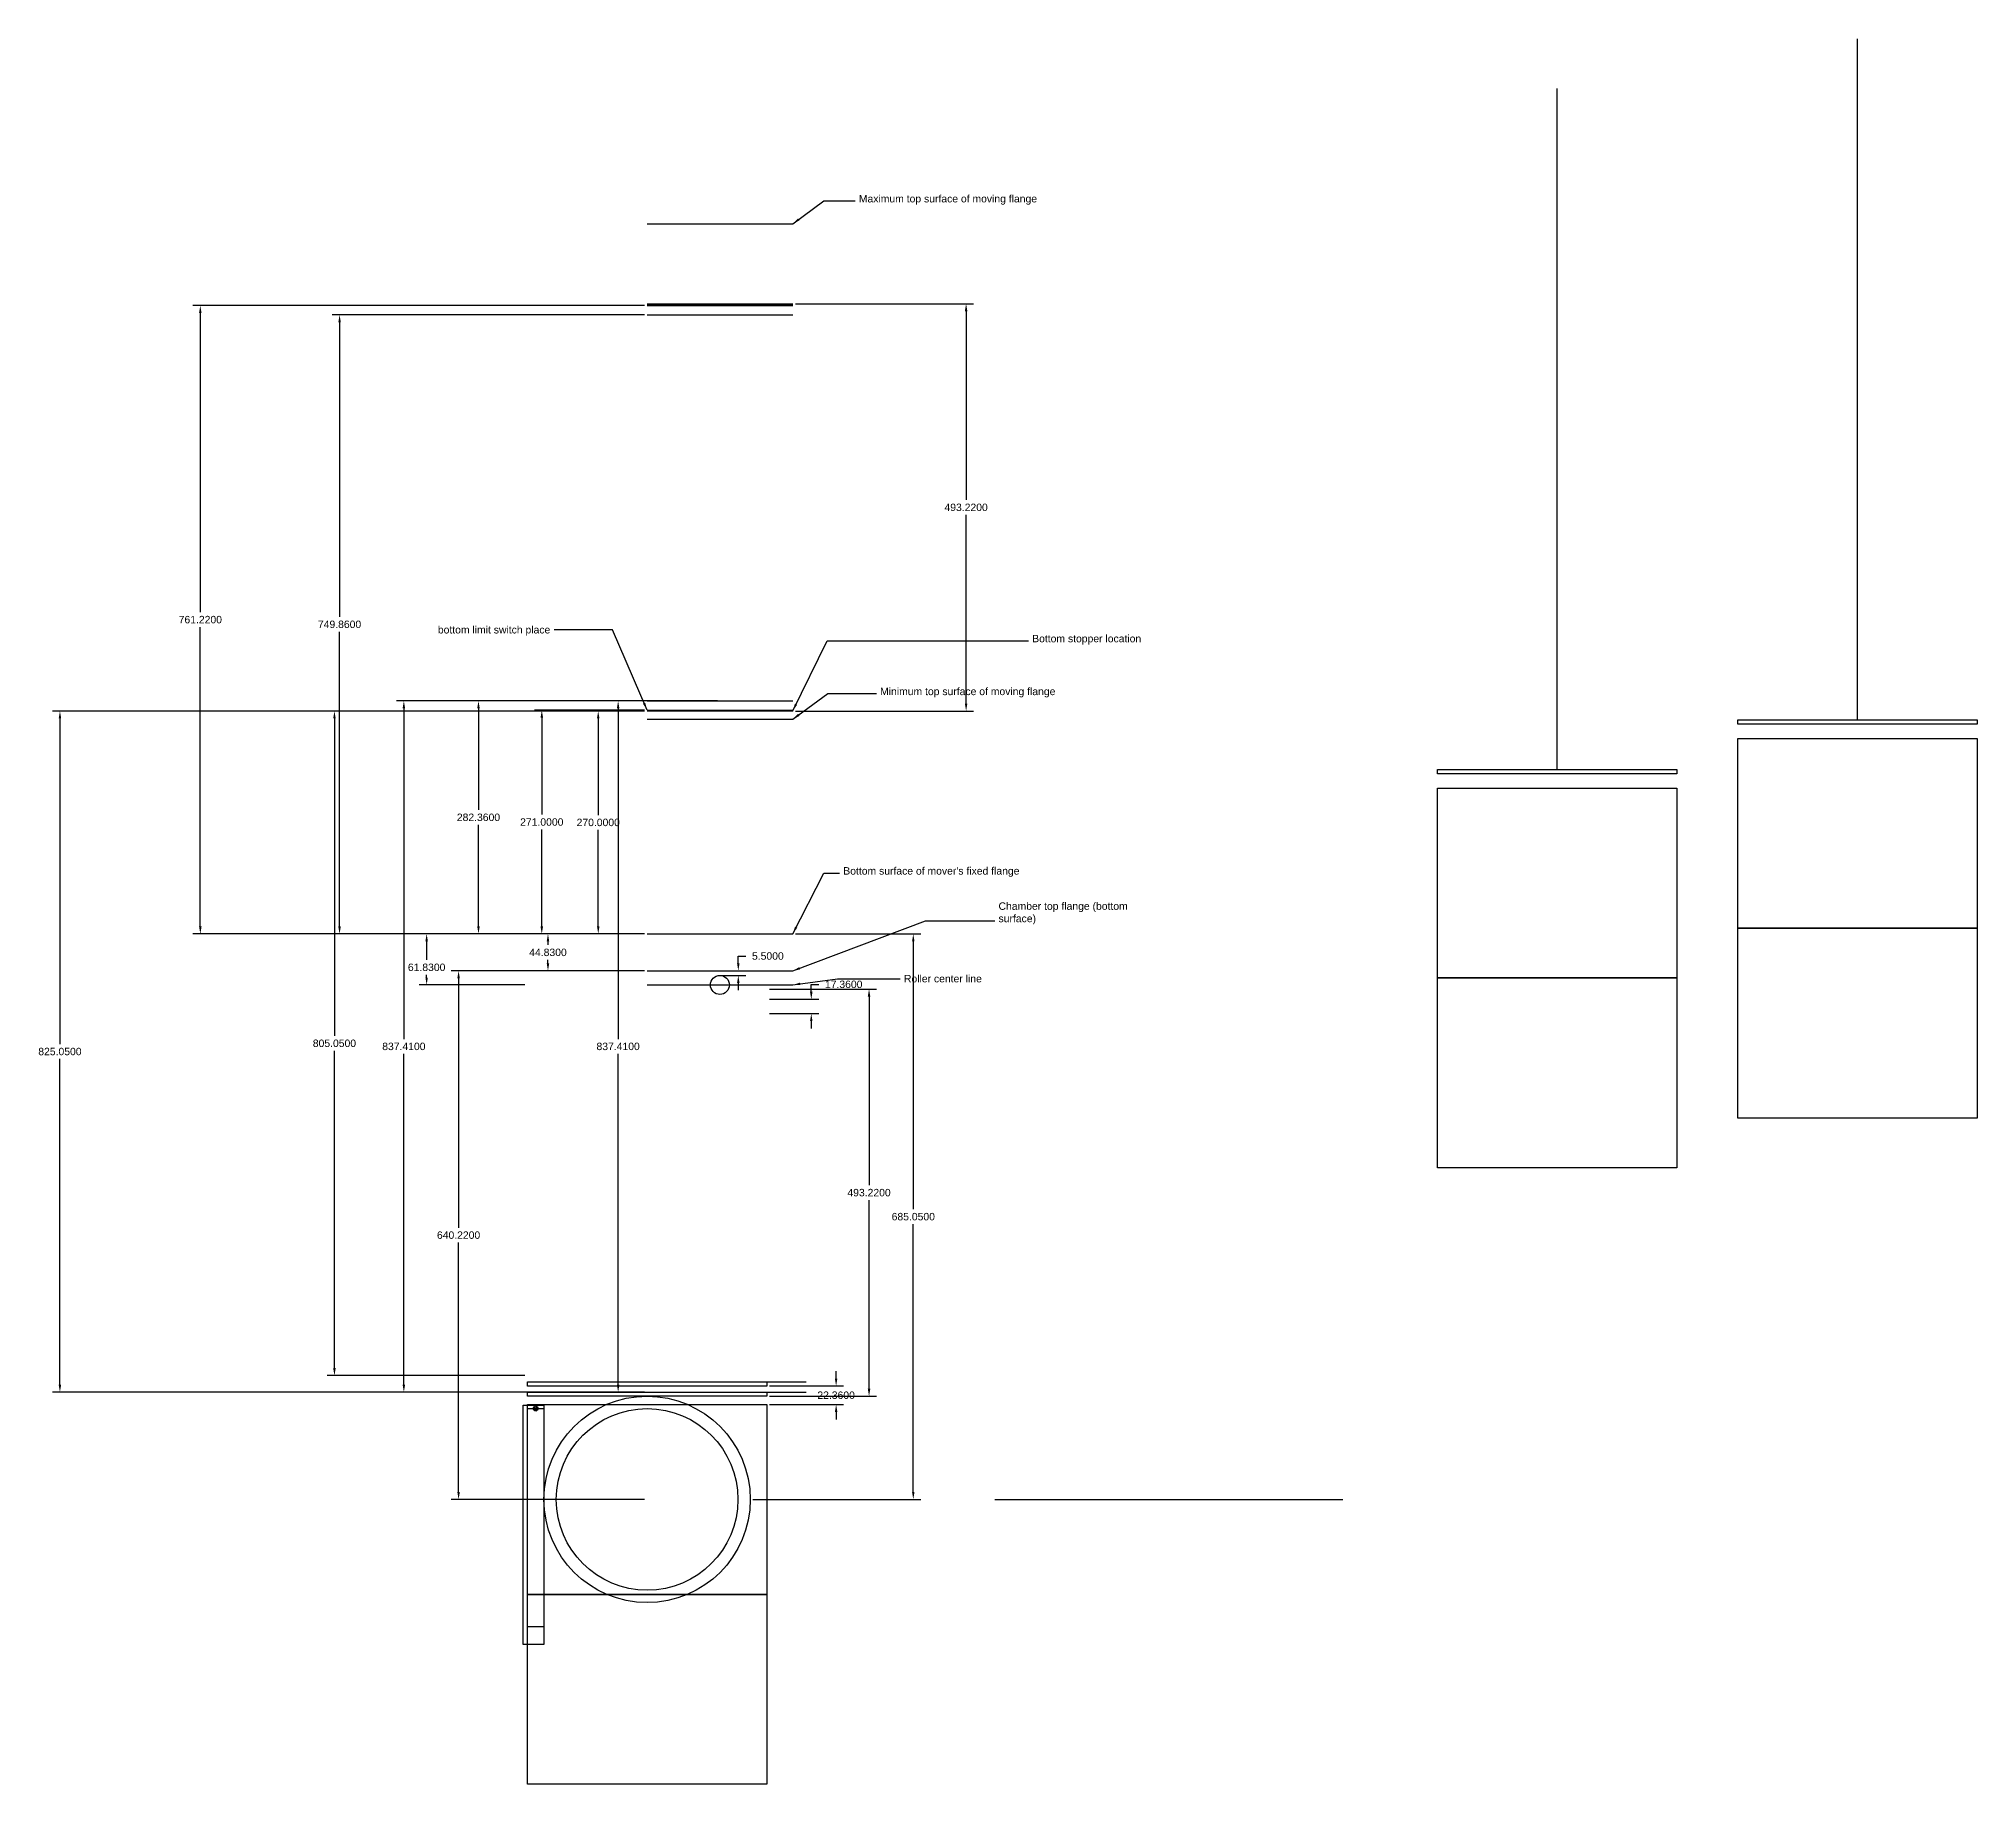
# Model space of a CAD drawing. Header units: inches. Extents: x -4702 to 1612, y -345 to 1769.
# Drawn here: x -737 to 1612, y -345 to 1769 of the extents above; entities outside this region: 3.
import ezdxf

# ---------------------------------------------------------------- set-up
doc = ezdxf.new("R2010")
doc.units = ezdxf.units.IN
doc.header["$MEASUREMENT"] = 0
for name, color, linetype in [('bottom_screen', 6, 'Continuous'), ('pipe_inner', 7, 'Continuous'), ('text', 3, 'Continuous'), ('top_screen', 6, 'Continuous'), ('view', 1, 'Continuous')]:
    doc.layers.add(name, color=color, linetype=linetype)
doc.styles.get("Standard").update_dxf_attribs({"font": 'arial.ttf'})
doc.dimstyles.get("Standard").update_dxf_attribs({"dimscale": 50, "dimtxt": 0.18, "dimasz": 0.18, "dimexe": 0.18, "dimexo": 0.0625, "dimgap": 0.09, "dimtad": 0, "dimtih": 1, "dimtoh": 1, "dimdec": 4, "dimzin": 0, "dimdsep": 46, "dimtxsty": 'Standard', "dimcen": 0.09, "dimadec": 0, "dimazin": 0, "dimtfac": 1, "dimtdec": 4, "dimtofl": 0, "dimtmove": 0, "dimatfit": 3, "dimfxl": 1, "dimtolj": 1, "dimtzin": 0, "dimarcsym": 0})

# ---------------------------------------------------------------- blocks, each defined once
blk = doc.blocks.new('*D6')
at = {"layer": 'Defpoints', "color": 0}
for p in [(88.2, 640.2), (88.2, 634.7), (110.5, 640.2)]:
    blk.add_point(p, dxfattribs=at)
at = {"layer": 'text', "color": 0, "lineweight": -2}
for p, q in [((110.5, 658.2), (119.5, 658.2)), ((110.5, 649.2), (110.5, 658.2)), ((91.3, 640.2), (119.5, 640.2)), ((91.3, 634.7), (119.5, 634.7)), ((110.5, 625.7), (110.5, 616.7))]:
    blk.add_line(p, q, dxfattribs=at)
at = {"layer": 'text', "color": 0}
for points in [[(109, 649.2), (112, 649.2), (110.5, 640.2)], [(112, 625.7), (109, 625.7), (110.5, 634.7)]]:
    blk.add_solid(points, dxfattribs=at)
at = {"layer": 'text', "color": 0, "insert": (146.3, 658.2), "char_height": 9, "attachment_point": 5}
blk.add_mtext('\\A1;5.5000', dxfattribs=at)
blk = doc.blocks.new('*D7')
at = {"layer": 'Defpoints', "color": 0}
for p in [(-228.4, 640.2), (0, 640.2), (0, 0)]:
    blk.add_point(p, dxfattribs=at)
at = {"layer": 'text', "color": 0, "lineweight": -2}
for p, q in [((-3.1, 640.2), (-237.4, 640.2)), ((-228.4, 631.2), (-228.4, 329.1)), ((-228.4, 9), (-228.4, 311.1)), ((-3.1, 0), (-237.4, 0))]:
    blk.add_line(p, q, dxfattribs=at)
at = {"layer": 'text', "color": 0}
for points in [[(-226.9, 631.2), (-229.9, 631.2), (-228.4, 640.2)], [(-229.9, 9), (-226.9, 9), (-228.4, 0)]]:
    blk.add_solid(points, dxfattribs=at)
at = {"layer": 'text', "color": 0, "insert": (-228.4, 320.1), "char_height": 9, "attachment_point": 5}
blk.add_mtext('\\A1;640.2200', dxfattribs=at)
blk = doc.blocks.new('*D10')
at = {"layer": 'Defpoints', "color": 0}
for p in [(-267.1, 685), (0, 685), (-145, 623.2)]:
    blk.add_point(p, dxfattribs=at)
at = {"layer": 'text', "color": 0, "lineweight": -2}
for p, q in [((-3.1, 685), (-276.1, 685)), ((-267.1, 676), (-267.1, 653.5)), ((-267.1, 632.2), (-267.1, 635.5)), ((-148.1, 623.2), (-276.1, 623.2))]:
    blk.add_line(p, q, dxfattribs=at)
at = {"layer": 'text', "color": 0}
for points in [[(-265.6, 676), (-268.6, 676), (-267.1, 685)], [(-268.6, 632.2), (-265.6, 632.2), (-267.1, 623.2)]]:
    blk.add_solid(points, dxfattribs=at)
at = {"layer": 'text', "color": 0, "insert": (-267.1, 644.5), "char_height": 9, "attachment_point": 5}
blk.add_mtext('\\A1;61.8300', dxfattribs=at)
blk = doc.blocks.new('*D12')
at = {"layer": 'Defpoints', "color": 0}
for p in [(176.4, 685), (125, 0), (322.5, 0)]:
    blk.add_point(p, dxfattribs=at)
at = {"layer": 'text', "color": 0, "lineweight": -2}
for p, q in [((179.6, 685), (331.5, 685)), ((322.5, 676), (322.5, 351.5)), ((322.5, 9), (322.5, 333.5)), ((128.1, 0), (331.5, 0))]:
    blk.add_line(p, q, dxfattribs=at)
at = {"layer": 'text', "color": 0}
for points in [[(324, 676), (321, 676), (322.5, 685)], [(321, 9), (324, 9), (322.5, 0)]]:
    blk.add_solid(points, dxfattribs=at)
at = {"layer": 'text', "color": 0, "insert": (322.5, 342.5), "char_height": 9, "attachment_point": 5}
blk.add_mtext('\\A1;685.0500', dxfattribs=at)
blk = doc.blocks.new('*D13')
at = {"layer": 'Defpoints', "color": 0}
for p in [(0, 685), (-120.1, 640.2), (0, 640.2)]:
    blk.add_point(p, dxfattribs=at)
at = {"layer": 'text', "color": 0, "lineweight": -2}
for p, q in [((-3.1, 685), (-129.1, 685)), ((-120.1, 676), (-120.1, 671.6)), ((-3.1, 640.2), (-129.1, 640.2)), ((-120.1, 649.2), (-120.1, 653.6))]:
    blk.add_line(p, q, dxfattribs=at)
at = {"layer": 'text', "color": 0}
for points in [[(-118.6, 676), (-121.6, 676), (-120.1, 685)], [(-121.6, 649.2), (-118.6, 649.2), (-120.1, 640.2)]]:
    blk.add_solid(points, dxfattribs=at)
at = {"layer": 'text', "color": 0, "insert": (-120.1, 662.6), "char_height": 9, "attachment_point": 5}
blk.add_mtext('\\A1;44.8300', dxfattribs=at)
blk = doc.blocks.new('*D15')
at = {"layer": 'Defpoints', "color": 0}
for p in [(145, 618.2), (145, 125), (268.9, 125)]:
    blk.add_point(p, dxfattribs=at)
at = {"layer": 'text', "color": 0, "lineweight": -2}
for p, q in [((148.1, 618.2), (277.9, 618.2)), ((268.9, 609.2), (268.9, 380.6)), ((268.9, 134), (268.9, 362.6)), ((148.1, 125), (277.9, 125))]:
    blk.add_line(p, q, dxfattribs=at)
at = {"layer": 'text', "color": 0}
for points in [[(270.4, 609.2), (267.4, 609.2), (268.9, 618.2)], [(267.4, 134), (270.4, 134), (268.9, 125)]]:
    blk.add_solid(points, dxfattribs=at)
at = {"layer": 'text', "color": 0, "insert": (268.9, 371.6), "char_height": 9, "attachment_point": 5}
blk.add_mtext('\\A1;493.2200', dxfattribs=at)
blk = doc.blocks.new('*D16')
at = {"layer": 'Defpoints', "color": 0}
for p in [(-378.8, 955), (0, 955), (-145, 150)]:
    blk.add_point(p, dxfattribs=at)
at = {"layer": 'text', "color": 0, "lineweight": -2}
for p, q in [((-3.1, 955), (-387.8, 955)), ((-378.8, 946), (-378.8, 561.5)), ((-378.8, 159), (-378.8, 543.5)), ((-148.1, 150), (-387.8, 150))]:
    blk.add_line(p, q, dxfattribs=at)
at = {"layer": 'text', "color": 0}
for points in [[(-377.3, 946), (-380.3, 946), (-378.8, 955)], [(-380.3, 159), (-377.3, 159), (-378.8, 150)]]:
    blk.add_solid(points, dxfattribs=at)
at = {"layer": 'text', "color": 0, "insert": (-378.8, 552.5), "char_height": 9, "attachment_point": 5}
blk.add_mtext('\\A1;805.0500', dxfattribs=at)
blk = doc.blocks.new('*D19')
at = {"layer": 'Defpoints', "color": 0}
for p in [(176.4, 1448.3), (386.5, 1448.3), (176.4, 955)]:
    blk.add_point(p, dxfattribs=at)
at = {"layer": 'text', "color": 0, "lineweight": -2}
for p, q in [((179.6, 1448.3), (395.5, 1448.3)), ((386.5, 1439.3), (386.5, 1210.7)), ((386.5, 964), (386.5, 1192.7)), ((179.6, 955), (395.5, 955))]:
    blk.add_line(p, q, dxfattribs=at)
at = {"layer": 'text', "color": 0}
for points in [[(388, 1439.3), (385, 1439.3), (386.5, 1448.3)], [(385, 964), (388, 964), (386.5, 955)]]:
    blk.add_solid(points, dxfattribs=at)
at = {"layer": 'text', "color": 0, "insert": (386.5, 1201.7), "char_height": 9, "attachment_point": 5}
blk.add_mtext('\\A1;493.2200', dxfattribs=at)
blk = doc.blocks.new('*D22')
at = {"layer": 'Defpoints', "color": 0}
for p in [(0, 967.4), (-294.7, 130), (-145, 130)]:
    blk.add_point(p, dxfattribs=at)
at = {"layer": 'text', "color": 0, "lineweight": -2}
for p, q in [((-3.1, 967.4), (-303.7, 967.4)), ((-294.7, 958.4), (-294.7, 557.7)), ((-294.7, 139), (-294.7, 539.7)), ((-148.1, 130), (-303.7, 130))]:
    blk.add_line(p, q, dxfattribs=at)
at = {"layer": 'text', "color": 0}
for points in [[(-293.2, 958.4), (-296.2, 958.4), (-294.7, 967.4)], [(-296.2, 139), (-293.2, 139), (-294.7, 130)]]:
    blk.add_solid(points, dxfattribs=at)
at = {"layer": 'text', "color": 0, "insert": (-294.7, 548.7), "char_height": 9, "attachment_point": 5}
blk.add_mtext('\\A1;837.4100', dxfattribs=at)
blk = doc.blocks.new('*D35')
at = {"layer": 'Defpoints', "color": 0}
for p in [(145, 605.9), (145, 588.5), (198.9, 605.9)]:
    blk.add_point(p, dxfattribs=at)
at = {"layer": 'text', "color": 0, "lineweight": -2}
for p, q in [((198.9, 623.9), (207.9, 623.9)), ((198.9, 614.9), (198.9, 623.9)), ((148.1, 605.9), (207.9, 605.9)), ((148.1, 588.5), (207.9, 588.5)), ((198.9, 579.5), (198.9, 570.5))]:
    blk.add_line(p, q, dxfattribs=at)
at = {"layer": 'text', "color": 0}
for points in [[(197.4, 614.9), (200.4, 614.9), (198.9, 605.9)], [(200.4, 579.5), (197.4, 579.5), (198.9, 588.5)]]:
    blk.add_solid(points, dxfattribs=at)
at = {"layer": 'text', "color": 0, "insert": (238.2, 623.9), "char_height": 9, "attachment_point": 5}
blk.add_mtext('\\A1;17.3600', dxfattribs=at)
blk = doc.blocks.new('*D40')
at = {"layer": 'Defpoints', "color": 0}
for p in [(-711.4, 955), (0, 955), (0, 130)]:
    blk.add_point(p, dxfattribs=at)
at = {"layer": 'text', "color": 0, "lineweight": -2}
for p, q in [((-3.1, 955), (-720.4, 955)), ((-711.4, 946), (-711.4, 551.5)), ((-711.4, 139), (-711.4, 533.5)), ((-3.1, 130), (-720.4, 130))]:
    blk.add_line(p, q, dxfattribs=at)
at = {"layer": 'text', "color": 0}
for points in [[(-709.9, 946), (-712.9, 946), (-711.4, 955)], [(-712.9, 139), (-709.9, 139), (-711.4, 130)]]:
    blk.add_solid(points, dxfattribs=at)
at = {"layer": 'text', "color": 0, "insert": (-711.4, 542.5), "char_height": 9, "attachment_point": 5}
blk.add_mtext('\\A1;825.0500', dxfattribs=at)
blk = doc.blocks.new('*D41')
at = {"layer": 'Defpoints', "color": 0}
for p in [(-59.2, 955), (0, 955), (0, 685)]:
    blk.add_point(p, dxfattribs=at)
at = {"layer": 'text', "color": 0, "lineweight": -2}
for p, q in [((-3.1, 955), (-68.2, 955)), ((-59.2, 946), (-59.2, 829)), ((-59.2, 694), (-59.2, 811)), ((-3.1, 685), (-68.2, 685))]:
    blk.add_line(p, q, dxfattribs=at)
at = {"layer": 'text', "color": 0}
for points in [[(-57.7, 946), (-60.7, 946), (-59.2, 955)], [(-60.7, 694), (-57.7, 694), (-59.2, 685)]]:
    blk.add_solid(points, dxfattribs=at)
at = {"layer": 'text', "color": 0, "insert": (-59.2, 820), "char_height": 9, "attachment_point": 5}
blk.add_mtext('\\A1;270.0000', dxfattribs=at)
blk = doc.blocks.new('*D42')
at = {"layer": 'Defpoints', "color": 0}
for p in [(0, 956), (-127.6, 685), (0, 685)]:
    blk.add_point(p, dxfattribs=at)
at = {"layer": 'text', "color": 0, "lineweight": -2}
for p, q in [((-3.1, 956), (-136.6, 956)), ((-127.6, 947), (-127.6, 829.5)), ((-127.6, 694), (-127.6, 811.5)), ((-3.1, 685), (-136.6, 685))]:
    blk.add_line(p, q, dxfattribs=at)
at = {"layer": 'text', "color": 0}
for points in [[(-126.1, 947), (-129.1, 947), (-127.6, 956)], [(-129.1, 694), (-126.1, 694), (-127.6, 685)]]:
    blk.add_solid(points, dxfattribs=at)
at = {"layer": 'text', "color": 0, "insert": (-127.6, 820.5), "char_height": 9, "attachment_point": 5}
blk.add_mtext('\\A1;271.0000', dxfattribs=at)
blk = doc.blocks.new('*D43')
at = {"layer": 'Defpoints', "color": 0}
for p in [(-204.3, 967.4), (0, 967.4), (0, 685)]:
    blk.add_point(p, dxfattribs=at)
at = {"layer": 'text', "color": 0, "lineweight": -2}
for p, q in [((-3.1, 967.4), (-213.3, 967.4)), ((-204.3, 958.4), (-204.3, 835.2)), ((-204.3, 694), (-204.3, 817.2)), ((-3.1, 685), (-213.3, 685))]:
    blk.add_line(p, q, dxfattribs=at)
at = {"layer": 'text', "color": 0}
for points in [[(-202.8, 958.4), (-205.8, 958.4), (-204.3, 967.4)], [(-205.8, 694), (-202.8, 694), (-204.3, 685)]]:
    blk.add_solid(points, dxfattribs=at)
at = {"layer": 'text', "color": 0, "insert": (-204.3, 826.2), "char_height": 9, "attachment_point": 5}
blk.add_mtext('\\A1;282.3600', dxfattribs=at)
blk = doc.blocks.new('*D47')
at = {"layer": 'Defpoints', "color": 0}
for p in [(-372.6, 1434.9), (0, 1434.9), (0, 685)]:
    blk.add_point(p, dxfattribs=at)
at = {"layer": 'text', "color": 0, "lineweight": -2}
for p, q in [((-3.1, 1434.9), (-381.6, 1434.9)), ((-372.6, 1425.9), (-372.6, 1069)), ((-372.6, 694), (-372.6, 1051)), ((-3.1, 685), (-381.6, 685))]:
    blk.add_line(p, q, dxfattribs=at)
at = {"layer": 'text', "color": 0}
for points in [[(-371.1, 1425.9), (-374.1, 1425.9), (-372.6, 1434.9)], [(-374.1, 694), (-371.1, 694), (-372.6, 685)]]:
    blk.add_solid(points, dxfattribs=at)
at = {"layer": 'text', "color": 0, "insert": (-372.6, 1060), "char_height": 9, "attachment_point": 5}
blk.add_mtext('\\A1;749.8600', dxfattribs=at)
blk = doc.blocks.new('*D48')
at = {"layer": 'Defpoints', "color": 0}
for p in [(0, 1446.3), (-541.3, 685), (0, 685)]:
    blk.add_point(p, dxfattribs=at)
at = {"layer": 'text', "color": 0, "lineweight": -2}
for p, q in [((-3.1, 1446.3), (-550.3, 1446.3)), ((-541.3, 1437.3), (-541.3, 1074.7)), ((-541.3, 694), (-541.3, 1056.7)), ((-3.1, 685), (-550.3, 685))]:
    blk.add_line(p, q, dxfattribs=at)
at = {"layer": 'text', "color": 0}
for points in [[(-539.8, 1437.3), (-542.8, 1437.3), (-541.3, 1446.3)], [(-542.8, 694), (-539.8, 694), (-541.3, 685)]]:
    blk.add_solid(points, dxfattribs=at)
at = {"layer": 'text', "color": 0, "insert": (-541.3, 1065.7), "char_height": 9, "attachment_point": 5}
blk.add_mtext('\\A1;761.2200', dxfattribs=at)
blk = doc.blocks.new('*D49')
at = {"layer": 'Defpoints', "color": 0}
for p in [(-35.1, 967.4), (88.2, 967.4), (0, 130)]:
    blk.add_point(p, dxfattribs=at)
at = {"layer": 'text', "color": 0, "lineweight": -2}
for p, q in [((85.1, 967.4), (-44.1, 967.4)), ((-35.1, 958.4), (-35.1, 557.7)), ((-35.1, 139), (-35.1, 539.7)), ((-3.1, 130), (-44.1, 130))]:
    blk.add_line(p, q, dxfattribs=at)
at = {"layer": 'text', "color": 0}
for points in [[(-33.6, 958.4), (-36.6, 958.4), (-35.1, 967.4)], [(-36.6, 139), (-33.6, 139), (-35.1, 130)]]:
    blk.add_solid(points, dxfattribs=at)
at = {"layer": 'text', "color": 0, "insert": (-35.1, 548.7), "char_height": 9, "attachment_point": 5}
blk.add_mtext('\\A1;837.4100', dxfattribs=at)
blk = doc.blocks.new('*D51')
at = {"layer": 'Defpoints', "color": 0}
for p in [(145, 137.4), (145, 115), (229, 115)]:
    blk.add_point(p, dxfattribs=at)
at = {"layer": 'text', "color": 0, "lineweight": -2}
for p, q in [((229, 146.4), (229, 155.4)), ((148.1, 137.4), (238, 137.4)), ((148.1, 115), (238, 115)), ((229, 106), (229, 97))]:
    blk.add_line(p, q, dxfattribs=at)
at = {"layer": 'text', "color": 0}
for points in [[(227.5, 146.4), (230.5, 146.4), (229, 137.4)], [(230.5, 106), (227.5, 106), (229, 115)]]:
    blk.add_solid(points, dxfattribs=at)
at = {"layer": 'text', "color": 0, "insert": (229, 126.2), "char_height": 9, "attachment_point": 5}
blk.add_mtext('\\A1;22.3600', dxfattribs=at)

msp = doc.modelspace()

# ---------------------------------------------------------------- linework, layer by layer
for p, q in [((0, 1545.05), (176.43099, 1545.05)), ((0, 1448.27), (176.43099, 1448.27)), ((0, 1447.27), (176.43099, 1447.27)), ((0, 1446.27), (176.43099, 1446.27)), ((0, 1434.91), (176.43099, 1434.91)), ((0, 967.41), (176.43099, 967.41)), ((0, 956.05), (176.43099, 956.05)), ((0, 955.05), (176.43099, 955.05)), ((0, 945.05), (176.43099, 945.05)), ((0, 685.05), (176.43099, 685.05)), ((0, 640.22), (176.43099, 640.22)), ((0, 623.22), (176.43099, 623.22)), ((421.49778, 0), (842.99557, 0))]:
    msp.add_line(p, q)
for points in [[(1321.53164, 939.28004), (1321.53164, 944.28004), (1611.53164, 944.28004), (1611.53164, 939.28004)], [(957.76175, 879.05093), (957.76175, 884.05093), (1247.76175, 884.05093), (1247.76175, 879.05093)], [(-4702.19409, 498.31121), (-4702.19409, 523.31121), (-4412.19409, 523.31121), (-4412.19409, 498.31121)], [(-145, 137.36), (-145, 142.36), (145, 142.36), (145, 137.36)], [(-145, 125), (-145, 130), (145, 130), (145, 125)], [(-125, -175.77608), (-150, -175.77608), (-150, 114.22392), (-125, 114.22392)]]:
    msp.add_lwpolyline(points, close=True)
msp.add_circle((88.21549, 623.22), 11.5)
at = {"layer": 'bottom_screen'}
for points in [[(1321.53164, 461.92004), (1321.53164, 691.92004), (1611.53164, 691.92004), (1611.53164, 461.92004)], [(957.76175, 401.69093), (957.76175, 631.69093), (1247.76175, 631.69093), (1247.76175, 401.69093)], [(-4702.19409, 33.31121), (-4702.19409, 263.31121), (-4412.19409, 263.31121), (-4412.19409, 33.31121)], [(-145, -345), (-145, -115), (145, -115), (145, -345)]]:
    msp.add_lwpolyline(points, close=True, dxfattribs=at)
at = {"layer": 'pipe_inner'}
msp.add_circle((0, 0), 125, dxfattribs=at)
at = {"layer": 'text'}
for p, q in [((1466.53164, 944.28004), (1466.53164, 1769.33004)), ((1102.76175, 884.05093), (1102.76175, 1709.10093)), ((145, 142.36), (192.79101, 142.36)), ((145, 130), (192.79101, 130))]:
    msp.add_line(p, q, dxfattribs=at)
msp.add_lwpolyline([(-145, -154.20284), (-145, 110), (-125, 110), (-125, -154.20284)], close=True, dxfattribs=at)
for radius in [2.9, 2]:
    msp.add_circle((-135, 110), radius, dxfattribs=at)
at = {"layer": 'top_screen'}
for points in [[(1321.53164, 691.92004), (1321.53164, 921.92004), (1611.53164, 921.92004), (1611.53164, 691.92004)], [(957.76175, 631.69093), (957.76175, 861.69093), (1247.76175, 861.69093), (1247.76175, 631.69093)], [(-4702.19409, 263.31121), (-4702.19409, 493.31121), (-4412.19409, 493.31121), (-4412.19409, 263.31121)], [(-145, -115), (-145, 115), (145, 115), (145, -115)]]:
    msp.add_lwpolyline(points, close=True, dxfattribs=at)
at = {"layer": 'view'}
msp.add_circle((0, 0), 110, dxfattribs=at)

# ---------------------------------------------------------------- texts
at = {"layer": 'text', "char_height": 9}
for s, insert, width, attachment_point in [('{Maximum top surface of moving flange}', (256.57643, 1568.38807), 380.2442981, 7), ('bottom limit switch place', (-117.27194, 1057.96114), 403.6647541, 3), ('Bottom stopper location', (466.57002, 1035.58607), 380.7412348, 7), ('Minimum top surface of moving flange', (282.28463, 971.54339), 265.1888278, 7), ("Bottom surface of mover's fixed flange", (237.71288, 754.15435), 363.4069122, 7), ('Chamber top flange (bottom surface)', (425.78315, 696.49562), 190.5898542, 7), ('Roller center line', (311.21028, 626.19811), 321.5473001, 7)]:
    msp.add_mtext(s, dxfattribs=dict(at, insert=insert, width=width, attachment_point=attachment_point))

# ---------------------------------------------------------------- dimensions: what is measured, and where the dimension line sits
at = {"layer": 'text'}
for base, p1, p2, picture, middle in [((-541.2507, 685.05), (0, 1446.27), (0, 685.05), '*D48', (-541.2507, 1065.66)), ((-372.57417, 1434.91), (0, 685.05), (0, 1434.91), '*D47', (-372.57417, 1059.98)), ((386.47008, 1448.27), (176.43099, 955.05), (176.43099, 1448.27), '*D19', (386.47008, 1201.66)), ((-294.66296, 130), (0, 967.41), (-145, 130), '*D22', (-294.66296, 548.705)), ((-204.25448, 967.41), (0, 685.05), (0, 967.41), '*D43', (-204.25448, 826.23)), ((-35.07722, 967.41), (0, 130), (88.21549, 967.41), '*D49', (-35.07722, 548.705)), ((-711.36358, 955.05), (0, 130), (0, 955.05), '*D40', (-711.36358, 542.525)), ((-378.82252, 955.05), (-145, 150), (0, 955.05), '*D16', (-378.82252, 552.525)), ((-127.58362, 685.05), (0, 956.05), (0, 685.05), '*D42', (-127.58362, 820.55)), ((-59.20917, 955.05), (0, 685.05), (0, 955.05), '*D41', (-59.20917, 820.05)), ((322.53904, 0), (176.43099, 685.05), (125, 0), '*D12', (322.53904, 342.525)), ((110.47505, 640.22), (88.21549, 634.72), (88.21549, 640.22), '*D6', (146.26076, 658.22)), ((-228.42932, 640.22), (0, 0), (0, 640.22), '*D7', (-228.42932, 320.11)), ((198.94961, 605.86), (145, 588.5), (145, 605.86), '*D35', (238.16389, 623.86)), ((268.92911, 125), (145, 618.22), (145, 125), '*D15', (268.92911, 371.61)), ((229.00862, 115), (145, 137.36), (145, 115), '*D51', (229.00862, 126.18))]:
    dim = msp.add_linear_dim(base=base, p1=p1, p2=p2, angle=90, dimstyle='Standard', dxfattribs=at)
    dim.commit()
    dim.dimension.update_dxf_attribs({"geometry": picture, "text_midpoint": middle})
for base, p1, p2, picture, middle in [((-267.13824, 685.05), (-145, 623.22), (0, 685.05), '*D10', (-267.13824, 644.47596)), ((-120.05384, 640.22), (0, 685.05), (0, 640.22), '*D13', (-120.05384, 662.635))]:
    dim = msp.add_linear_dim(base=base, p1=p1, p2=p2, angle=90, dimstyle='Standard', dxfattribs=at)
    dim.commit()
    dim.dimension.update_dxf_attribs({"geometry": picture, "text_midpoint": middle, "dimtype": 160})

# ---------------------------------------------------------------- leaders
at = {"layer": 'text', "annotation_type": 0, "has_hookline": 1}
for points, hookline_direction, text_width in [([(176.43099, 1545.05), (213.92526, 1572.88807), (252.07643, 1572.88807)], 0, 274.72768), ([(0, 956.05), (-41.76448, 1053.46114), (-112.77194, 1053.46114)], 1, 177.44196), ([(176.43099, 955.05), (218.01166, 1040.08607), (462.07002, 1040.08607)], 0, 167.11607), ([(176.43099, 945.05), (219.05443, 976.04339), (277.78463, 976.04339)], 0, 221.58482), ([(176.43099, 685.05), (214.23762, 758.65435), (233.21288, 758.65435)], 0, 276.01339), ([(176.43099, 640.22), (337.4138, 700.99562), (421.28315, 700.99562)], 0, 136.29911), ([(176.43099, 623.22), (230.73346, 630.69811), (306.71028, 630.69811)], 0, 116.58482)]:
    msp.add_leader(points, dimstyle='Standard', override={"dimtad": 0}, dxfattribs=dict(at, hookline_direction=hookline_direction, text_width=text_width))

doc.saveas('drawing.dxf')
